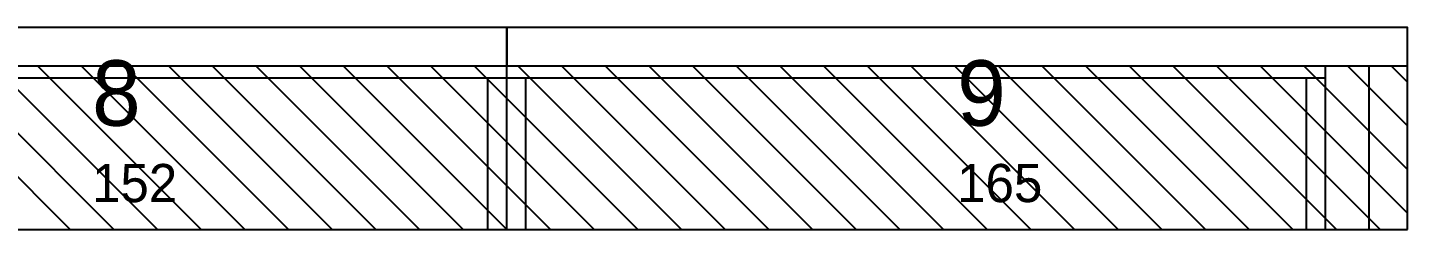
# Model space of a CAD drawing. Header units: metres. Extents: x -10 to 74425, y -2037 to 26.
# Drawn here: x 48825.4 to 49078.2, y -1836 to -1799 of the extents above; entities that cross this region are included whole.
import ezdxf

# ---------------------------------------------------------------- set-up
doc = ezdxf.new("R2010")
doc.units = ezdxf.units.M
doc.layers.add('VIGAS', color=7, linetype='Continuous')

msp = doc.modelspace()

# ---------------------------------------------------------------- linework, layer by layer
at = {"layer": 'VIGAS'}
for p, q in [((48761.2, -1806), (48913.2, -1806)), ((48833.2, -1836), (48803.2, -1806)), ((48841.2, -1836), (48811.2, -1806)), ((48849.2, -1836), (48819.2, -1806)), ((48857.2, -1836), (48827.2, -1806)), ((48865.2, -1836), (48835.2, -1806)), ((48873.2, -1836), (48843.2, -1806)), ((48881.2, -1836), (48851.2, -1806)), ((48889.2, -1836), (48859.2, -1806)), ((48897.2, -1836), (48867.2, -1806)), ((48905.2, -1836), (48875.2, -1806)), ((48913.2, -1836), (48883.2, -1806)), ((48913.2, -1828), (48891.2, -1806)), ((48913.2, -1820), (48899.2, -1806)), ((48913.2, -1812), (48907.2, -1806)), ((48913.2, -1836), (48913.2, -1806)), ((48913.2, -1836), (48913.2, -1806)), ((48913.2, -1806), (49078.2, -1806)), ((48913.2, -1836), (48913.2, -1806)), ((48913.2, -1836), (48913.2, -1806)), ((48913.2, -1836), (48913.2, -1806)), ((48945.2, -1836), (48915.2, -1806)), ((48953.2, -1836), (48923.2, -1806)), ((48961.2, -1836), (48931.2, -1806)), ((48969.2, -1836), (48939.2, -1806)), ((48977.2, -1836), (48947.2, -1806)), ((48985.2, -1836), (48955.2, -1806)), ((48993.2, -1836), (48963.2, -1806)), ((49001.2, -1836), (48971.2, -1806)), ((49009.2, -1836), (48979.2, -1806)), ((49017.2, -1836), (48987.2, -1806)), ((49025.2, -1836), (48995.2, -1806)), ((49033.2, -1836), (49003.2, -1806)), ((49041.2, -1836), (49011.2, -1806)), ((49049.2, -1836), (49019.2, -1806)), ((49057.2, -1836), (49027.2, -1806)), ((49065.2, -1836), (49035.2, -1806)), ((49073.2, -1836), (49043.2, -1806)), ((49078.2, -1833), (49051.2, -1806)), ((49078.2, -1825), (49059.2, -1806)), ((49063.2, -1836), (49063.2, -1806)), ((49078.2, -1817), (49067.2, -1806)), ((49071.2, -1836), (49071.2, -1806)), ((49078.2, -1809), (49075.2, -1806)), ((49078.2, -1836), (49078.2, -1806)), ((48761.2, -1808.2), (48913.2, -1808.2)), ((48909.7, -1836), (48909.7, -1808.2)), ((48913.2, -1808.2), (49063.2, -1808.2)), ((48916.7, -1836), (48916.7, -1808.2)), ((49059.7, -1836), (49059.7, -1808.2)), ((48937.2, -1836), (48913.2, -1812)), ((48929.2, -1836), (48913.2, -1820)), ((48921.2, -1836), (48913.2, -1828)), ((48761.2, -1836), (48913.2, -1836)), ((48909.7, -1836), (48913.2, -1836)), ((48913.2, -1836), (49078.2, -1836)), ((48913.2, -1836), (48916.7, -1836)), ((48913.2, -1836), (48913.2, -1836)), ((49059.7, -1836), (49063.2, -1836))]:
    msp.add_line(p, q, dxfattribs=at)
for points in [[(48761.2, -1806), (48913.2, -1806), (48913.2, -1799), (48761.2, -1799)], [(48913.2, -1806), (49078.2, -1806), (49078.2, -1799), (48913.2, -1799)]]:
    msp.add_lwpolyline(points, close=True, dxfattribs=at)

# ---------------------------------------------------------------- texts
for s, height, p in [('8', 12, (48837.2, -1817)), ('9', 12, (48995.7, -1817)), ('152', 7, (48837.2, -1831)), ('165', 7, (48995.7, -1831))]:
    msp.add_text(s, height=height, dxfattribs=at).set_placement(p)

doc.saveas('drawing.dxf')
